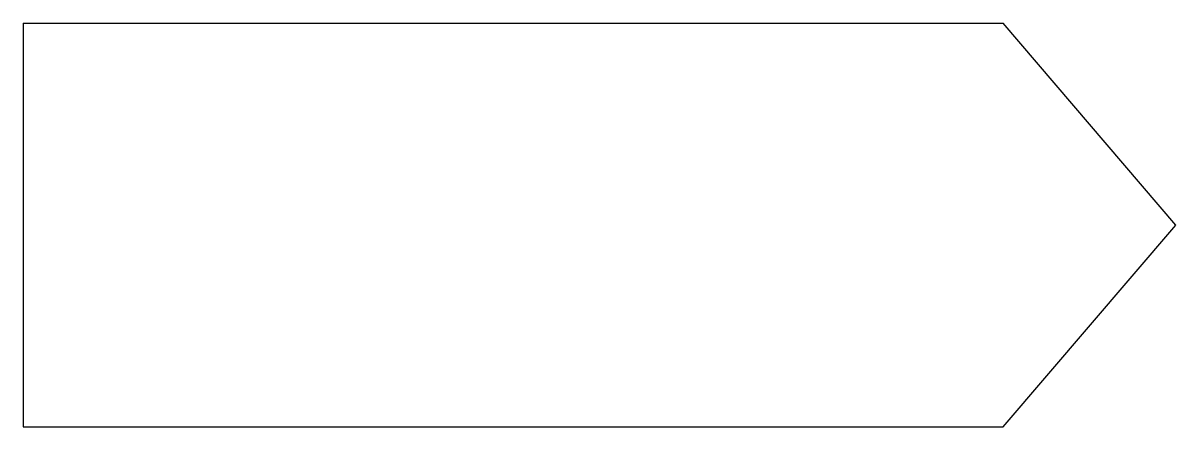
# Model space of a CAD drawing. Extents: x -11.5 to 13.5, y -4.4 to 4.4.
import ezdxf

# ---------------------------------------------------------------- set-up
doc = ezdxf.new("R2010")
doc.units = 0
doc.layers.add('1', color=7, linetype='CONTINUOUS')

msp = doc.modelspace()

# ---------------------------------------------------------------- linework, layer by layer
at = {"layer": '1', "color": 7, "linetype": 'CONTINUOUS'}
for p, q in [((-11.5, 4.375), (-11.5, -4.375)), ((-11.5, 4.375), (9.75, 4.375)), ((13.5, 0), (9.75, 4.375)), ((9.75, -4.375), (13.5, 0)), ((-11.5, -4.375), (9.75, -4.375))]:
    msp.add_line(p, q, dxfattribs=at)

doc.saveas('drawing.dxf')
